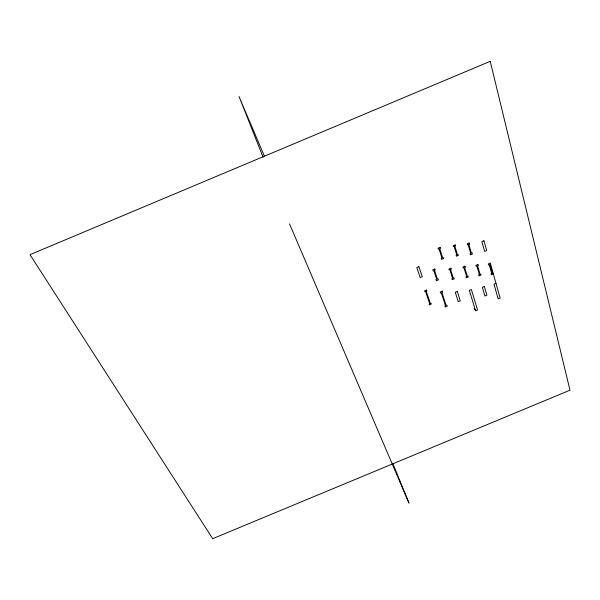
<?xml version="1.0" encoding="UTF-8"?>
<svg xmlns="http://www.w3.org/2000/svg" width="600" height="600" viewBox="0 0 600 600"><rect width="100%" height="100%" fill="white"/><g stroke="black" fill="none" stroke-linecap="round" stroke-linejoin="round"><path stroke-width="0.9" d="M490.627 264.263L489.952 264.548L492.457 273.442L493.132 273.157M493.373 274.028L491.362 274.868L491.055 273.795L491.73 273.51L489.27 264.817L488.595 265.103L488.265 263.933L490.298 263.085L500.123 298.005L498.15 298.83L493.98 284.123L495.982 283.29M475.582 310.785L477.555 309.96L471.36 289.507L469.35 290.347L475.582 310.785L474.075 308.407M289.53 223.89L408.967 503.092L392.722 463.178M264.263 155.887L239.032 96.517L263.077 157.17M490.237 61.32L30 254.678L212.685 538.68L570 390.195L490.237 61.32M440.13 247.373L438.045 248.243L438.345 249.173L439.035 248.88L441.908 257.91L441.225 258.195L441.6 259.373L443.662 258.51L443.37 257.595L442.68 257.88L439.793 248.79L440.482 248.505L440.13 247.373M455.243 244.965L453.165 245.835L453.368 246.51L454.065 246.218L456.795 255.15L456.105 255.435L456.353 256.23L458.415 255.368L458.168 254.572L457.485 254.858L454.83 246.188L455.528 245.895L455.243 244.965M469.215 243.038L467.138 243.9L467.393 244.763L468.082 244.478L470.715 253.395L470.025 253.68L470.37 254.843L472.425 253.987L472.103 252.877L471.412 253.163L468.87 244.507L469.56 244.215L469.215 243.038M418.875 266.7L416.812 267.562L420.225 277.575L422.28 276.72L418.875 266.7M483.945 240.765L481.875 241.635L484.643 251.392L486.69 250.538L483.945 240.765M434.85 268.972L432.803 269.827L433.2 271.043L433.882 270.757L436.635 279.135L435.952 279.42L436.38 280.71L438.412 279.862L438.03 278.692L437.355 278.978L434.52 270.33L435.202 270.045L434.85 268.972M450.93 268.207L448.882 269.062L449.115 269.805L449.798 269.52L452.565 278.31L451.89 278.587L452.228 279.668L454.26 278.82L453.945 277.822L453.27 278.1L450.577 269.543L451.26 269.257L450.93 268.207M465 266.123L462.96 266.978L463.283 268.043L463.965 267.757L466.643 276.577L465.967 276.862L466.268 277.853L468.293 277.005L468.007 276.082L467.332 276.368L464.707 267.69L465.39 267.405L465 266.123M477.952 264.487L475.92 265.335L476.213 266.347L476.895 266.062L479.408 274.65L478.732 274.928L479.018 275.91L481.043 275.07L480.765 274.132L480.09 274.41L477.653 266.055L478.327 265.77L477.952 264.487M426.6 290.048L424.567 290.895L424.793 291.54L425.467 291.255L429.78 303.923L429.112 304.2L429.33 304.853L431.34 304.013L431.115 303.345L430.44 303.623L426.24 291.248L426.915 290.97L426.6 290.048M442.252 291.15L440.235 291.99L440.632 293.212L441.308 292.935L445.537 305.82L444.87 306.097L445.185 307.05L447.18 306.218L446.835 305.16L446.168 305.438L441.967 292.612L442.635 292.335L442.252 291.15M457.29 291.465L455.28 292.305L458.25 301.688L460.245 300.855L457.29 291.465M484.373 286.507L482.37 287.34L484.912 296.002L486.9 295.17L484.373 286.507"/></g></svg>
